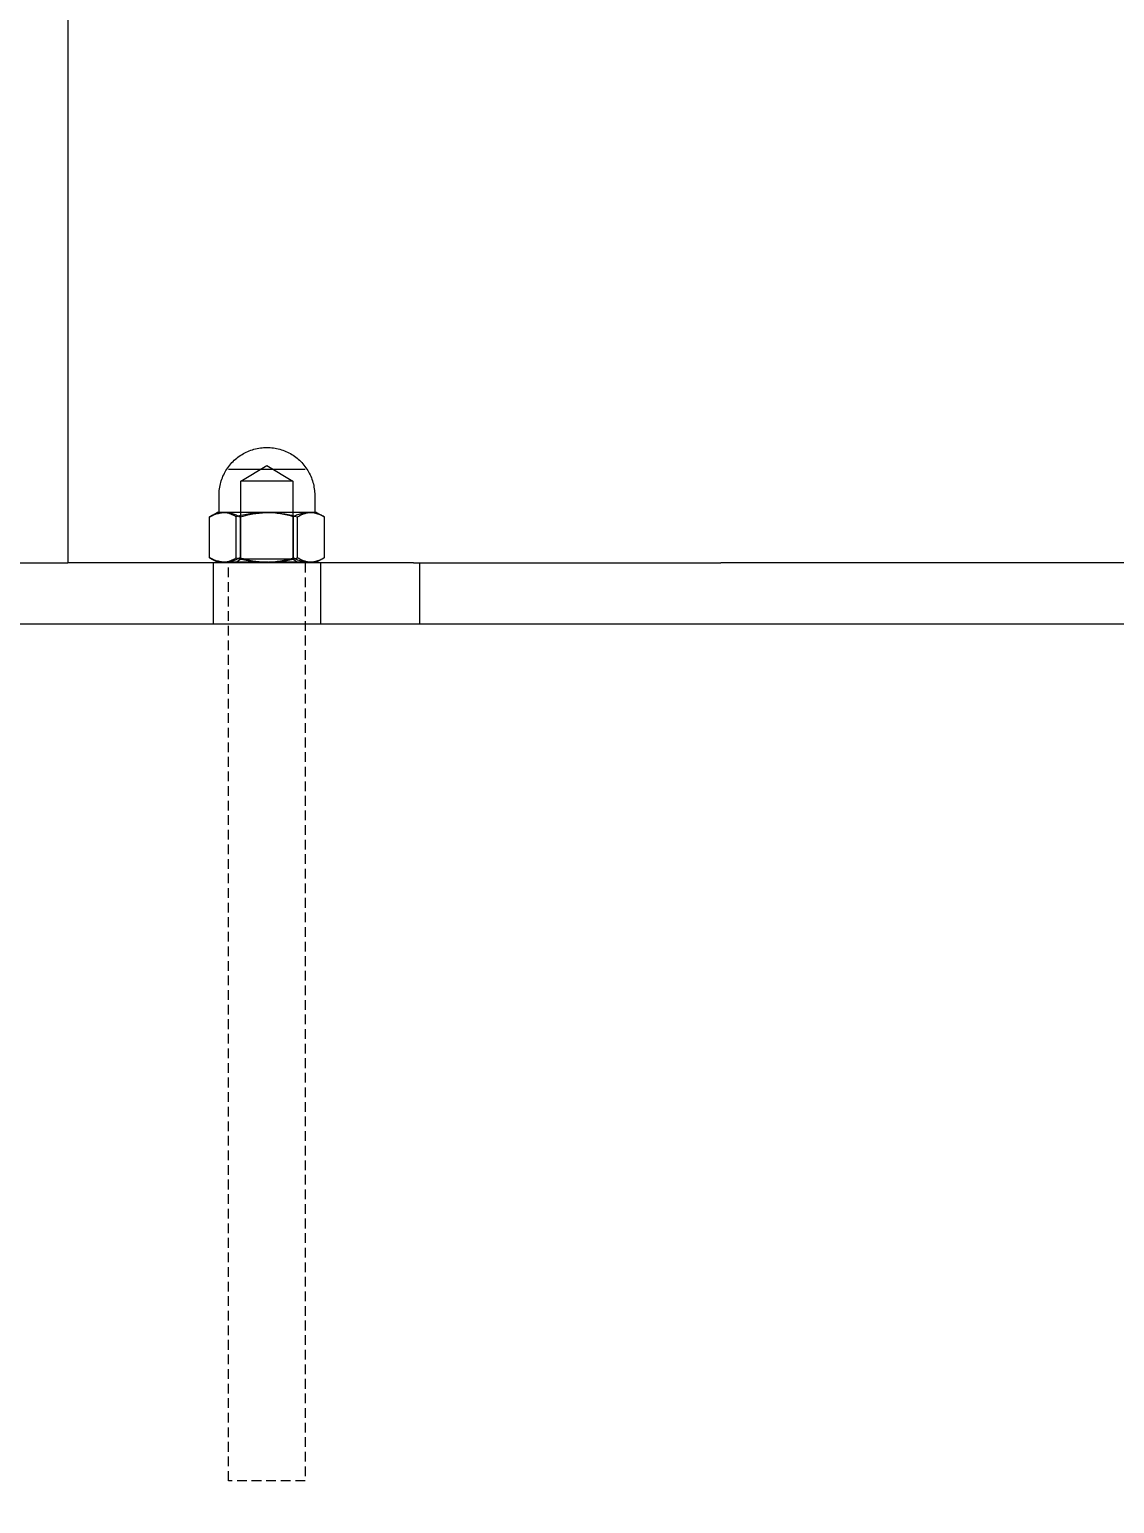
# Model space of a CAD drawing. Header units: millimetres. Extents: x -263 to 4879, y -277 to 2995.
# Drawn here: x 827.1 to 968.9, y 1829.4 to 2022.1 of the extents above; entities that cross this region are included whole.
import ezdxf

# ---------------------------------------------------------------- set-up
doc = ezdxf.new("R2010")
doc.units = ezdxf.units.MM
doc.linetypes.add('HIDDEN', pattern=[1.905, 1.27, -0.635])
for name, color, linetype, lineweight in [('ZANO_R', 7, 'Continuous', 0), ('ZANO_R_przerywana', 7, 'HIDDEN', 0), ('ZANO_W', 1, 'Continuous', 0)]:
    doc.layers.add(name, color=color, linetype=linetype, lineweight=lineweight)
doc.styles.add('Arial', font='arial.ttf')
doc.styles.get("Standard").update_dxf_attribs({"font": 'ARIALUNI.TTF'})
doc.dimstyles.new('pl i ang', dxfattribs={"dimtxt": 50, "dimasz": 50, "dimexe": 1.25, "dimexo": 0.625, "dimgap": 10, "dimtad": 1, "dimtoh": 1, "dimtxsty": 'Standard', "dimcen": 2.5, "dimclrd": 1, "dimclre": 1, "dimclrt": 1, "dimadec": 0, "dimazin": 0, "dimtfac": 1, "dimtmove": 0, "dimatfit": 3, "dimfxl": 1, "dimarcsym": 1})

# ---------------------------------------------------------------- blocks, each defined once
blk = doc.blocks.new('*D456')
at = {"layer": 'ZANO_W', "color": 1, "lineweight": -2}
for p, q in [((552.11, 1942.38), (552.11, 1725.7)), ((1104.45, 1942.38), (1104.45, 1725.7)), ((592.11, 1735.7), (1064.45, 1735.7))]:
    blk.add_line(p, q, dxfattribs=at)
at = {"layer": 'ZANO_W', "color": 1}
for points in [[(592.11, 1742.37), (592.11, 1729.03), (552.11, 1735.7)], [(1064.45, 1729.03), (1064.45, 1742.37), (1104.45, 1735.7)]]:
    blk.add_solid(points, dxfattribs=at)
at = {"layer": 'ZANO_W', "color": 1, "insert": (828.28, 1766.12), "char_height": 40, "attachment_point": 5, "style": 'Arial'}
blk.add_mtext('552', dxfattribs=at)

msp = doc.modelspace()

# ---------------------------------------------------------------- linework, layer by layer
at = {"layer": 'ZANO_R'}
for p, q in [((832.13, 2506.76), (832.13, 1952.38)), ((856.04, 1967.09), (856.24, 1967.16)), ((856.24, 1967.16), (856.45, 1967.22)), ((856.45, 1967.22), (856.66, 1967.28)), ((856.66, 1967.28), (856.86, 1967.32)), ((856.86, 1967.32), (857.07, 1967.36)), ((857.07, 1967.36), (857.28, 1967.4)), ((857.28, 1967.4), (857.5, 1967.42)), ((857.5, 1967.42), (857.71, 1967.44)), ((857.71, 1967.44), (857.92, 1967.45)), ((857.92, 1967.45), (858.13, 1967.45)), ((858.13, 1967.45), (858.35, 1967.45)), ((858.35, 1967.45), (858.56, 1967.44)), ((858.56, 1967.44), (858.77, 1967.42)), ((858.77, 1967.42), (858.99, 1967.4)), ((858.99, 1967.4), (859.2, 1967.36)), ((859.2, 1967.36), (859.41, 1967.32)), ((859.41, 1967.32), (859.61, 1967.28)), ((859.61, 1967.28), (859.82, 1967.22)), ((859.82, 1967.22), (860.03, 1967.16)), ((860.03, 1967.16), (860.23, 1967.09)), ((853.29, 1965.15), (853.42, 1965.31)), ((853.42, 1965.31), (853.57, 1965.47)), ((853.57, 1965.47), (853.72, 1965.62)), ((853.72, 1965.62), (853.87, 1965.77)), ((853.87, 1965.77), (854.03, 1965.92)), ((854.03, 1965.92), (854.19, 1966.05)), ((854.19, 1966.05), (854.36, 1966.18)), ((854.36, 1966.18), (854.53, 1966.31)), ((854.53, 1966.31), (854.71, 1966.43)), ((854.71, 1966.43), (854.89, 1966.55)), ((854.89, 1966.55), (855.07, 1966.65)), ((855.07, 1966.65), (855.26, 1966.75)), ((855.26, 1966.75), (855.45, 1966.85)), ((855.45, 1966.85), (855.64, 1966.94)), ((855.64, 1966.94), (855.84, 1967.02)), ((855.84, 1967.02), (856.04, 1967.09)), ((860.23, 1967.09), (860.43, 1967.02)), ((860.43, 1967.02), (860.62, 1966.94)), ((860.62, 1966.94), (860.82, 1966.85)), ((860.82, 1966.85), (861.01, 1966.75)), ((861.01, 1966.75), (861.2, 1966.65)), ((861.2, 1966.65), (861.38, 1966.55)), ((861.38, 1966.55), (861.56, 1966.43)), ((861.56, 1966.43), (861.74, 1966.31)), ((861.74, 1966.31), (861.91, 1966.18)), ((861.91, 1966.18), (862.08, 1966.05)), ((862.08, 1966.05), (862.24, 1965.92)), ((862.24, 1965.92), (862.4, 1965.77)), ((862.4, 1965.77), (862.55, 1965.62)), ((862.55, 1965.62), (862.7, 1965.47)), ((862.7, 1965.47), (862.85, 1965.31)), ((862.85, 1965.31), (862.98, 1965.15)), ((852.18, 1963.1), (852.25, 1963.3)), ((852.25, 1963.3), (852.32, 1963.5)), ((852.32, 1963.5), (852.4, 1963.69)), ((852.4, 1963.69), (852.49, 1963.89)), ((852.49, 1963.89), (852.59, 1964.08)), ((852.59, 1964.08), (852.69, 1964.27)), ((852.69, 1964.27), (852.79, 1964.45)), ((852.79, 1964.45), (852.91, 1964.63)), ((852.91, 1964.63), (853.03, 1964.81)), ((853.03, 1964.81), (853.15, 1964.98)), ((853.14, 1964.63), (853.13, 1964.63)), ((853.13, 1964.63), (853.13, 1964.63)), ((853.13, 1964.63), (863.13, 1964.63)), ((853.15, 1964.98), (853.29, 1965.15)), ((854.74, 1963.06), (858.13, 1965.1)), ((858.13, 1965.1), (861.53, 1963.06)), ((862.98, 1965.15), (863.11, 1964.98)), ((863.11, 1964.98), (863.24, 1964.81)), ((863.24, 1964.81), (863.36, 1964.63)), ((863.36, 1964.63), (863.47, 1964.45)), ((863.47, 1964.45), (863.58, 1964.27)), ((863.58, 1964.27), (863.68, 1964.08)), ((863.68, 1964.08), (863.78, 1963.89)), ((863.78, 1963.89), (863.87, 1963.69)), ((863.87, 1963.69), (863.95, 1963.5)), ((863.95, 1963.5), (864.02, 1963.3)), ((864.02, 1963.3), (864.09, 1963.1)), ((851.88, 1961.2), (851.89, 1961.42)), ((851.89, 1961.42), (851.9, 1961.63)), ((851.9, 1961.63), (851.92, 1961.84)), ((851.92, 1961.84), (851.94, 1962.06)), ((851.94, 1962.06), (851.98, 1962.27)), ((851.98, 1962.27), (852.02, 1962.48)), ((852.02, 1962.48), (852.06, 1962.68)), ((852.06, 1962.68), (852.12, 1962.89)), ((852.12, 1962.89), (852.18, 1963.1)), ((854.73, 1963.05), (854.73, 1963.05)), ((854.73, 1952.9), (854.73, 1963.05)), ((858.27, 1963.05), (854.73, 1963.05)), ((861.53, 1963.05), (858.27, 1963.05)), ((861.53, 1963.05), (861.53, 1952.9)), ((864.09, 1963.1), (864.15, 1962.89)), ((864.15, 1962.89), (864.21, 1962.68)), ((864.21, 1962.68), (864.25, 1962.48)), ((864.25, 1962.48), (864.29, 1962.27)), ((864.29, 1962.27), (864.33, 1962.06)), ((864.33, 1962.06), (864.35, 1961.84)), ((864.35, 1961.84), (864.37, 1961.63)), ((864.37, 1961.63), (864.38, 1961.42)), ((864.38, 1961.42), (864.38, 1961.2)), ((851.88, 1959.07), (851.88, 1961.2)), ((864.38, 1961.2), (864.38, 1959.07)), ((850.79, 1958.47), (850.64, 1958.37)), ((850.64, 1958.37), (850.76, 1958.44)), ((850.64, 1953.04), (850.64, 1958.37)), ((850.76, 1958.44), (850.88, 1958.51)), ((850.79, 1958.47), (851.63, 1958.95)), ((850.94, 1958.56), (850.85, 1958.5)), ((850.88, 1958.51), (851.01, 1958.57)), ((851.04, 1958.61), (850.94, 1958.56)), ((851.01, 1958.57), (851.14, 1958.63)), ((851.14, 1958.66), (851.04, 1958.61)), ((851.24, 1958.7), (851.14, 1958.66)), ((851.14, 1958.63), (851.27, 1958.68)), ((851.34, 1958.74), (851.24, 1958.7)), ((851.27, 1958.68), (851.4, 1958.73)), ((851.44, 1958.78), (851.34, 1958.74)), ((851.4, 1958.73), (851.53, 1958.77)), ((851.55, 1958.81), (851.44, 1958.78)), ((851.53, 1958.77), (851.67, 1958.81)), ((851.65, 1958.85), (851.55, 1958.81)), ((852.58, 1958.95), (851.63, 1958.95)), ((851.76, 1958.87), (851.65, 1958.85)), ((851.67, 1958.81), (851.8, 1958.84)), ((851.86, 1958.9), (851.76, 1958.87)), ((851.78, 1958.96), (851.78, 1958.96)), ((851.78, 1958.96), (851.79, 1958.96)), ((851.79, 1958.96), (851.79, 1958.96)), ((851.79, 1958.96), (851.79, 1958.96)), ((851.79, 1958.96), (851.8, 1958.96)), ((851.8, 1958.96), (851.8, 1958.96)), ((851.8, 1958.96), (851.8, 1958.96)), ((851.8, 1958.96), (851.81, 1958.96)), ((851.8, 1958.84), (851.94, 1958.87)), ((851.81, 1958.96), (851.81, 1958.97)), ((851.81, 1958.97), (851.82, 1958.97)), ((851.82, 1958.97), (851.82, 1958.97)), ((851.82, 1958.97), (851.82, 1958.97)), ((851.82, 1958.97), (851.83, 1958.97)), ((851.83, 1958.97), (851.83, 1958.98)), ((851.83, 1958.98), (851.84, 1958.98)), ((851.83, 1958.97), (851.83, 1958.97)), ((851.84, 1958.98), (851.85, 1958.99)), ((851.84, 1958.98), (851.84, 1958.98)), ((851.84, 1958.98), (851.84, 1958.98)), ((851.85, 1958.99), (851.86, 1959)), ((851.85, 1958.99), (851.85, 1958.99)), ((851.85, 1958.99), (851.85, 1958.99)), ((851.86, 1959), (851.86, 1959.01)), ((851.86, 1959.01), (851.87, 1959.01)), ((851.86, 1959), (851.86, 1959)), ((851.86, 1959), (851.86, 1959)), ((851.97, 1958.92), (851.86, 1958.9)), ((851.87, 1959.02), (851.88, 1959.03)), ((851.87, 1959.01), (851.87, 1959.02)), ((851.87, 1959.02), (851.87, 1959.02)), ((851.87, 1959.02), (851.87, 1959.02)), ((851.87, 1959.01), (851.87, 1959.01)), ((851.88, 1959.06), (851.88, 1959.07)), ((851.88, 1959.07), (851.88, 1959.07)), ((851.88, 1959.07), (851.88, 1959.07)), ((851.88, 1959.05), (851.88, 1959.06)), ((851.88, 1959.06), (851.88, 1959.06)), ((851.88, 1959.04), (851.88, 1959.05)), ((851.88, 1959.05), (851.88, 1959.05)), ((851.88, 1959.05), (851.88, 1959.05)), ((851.88, 1959.03), (851.88, 1959.04)), ((851.88, 1959.04), (851.88, 1959.04)), ((851.88, 1959.03), (851.88, 1959.03)), ((851.88, 1959.03), (851.88, 1959.03)), ((851.94, 1958.87), (852.08, 1958.9)), ((852.08, 1958.93), (851.97, 1958.92)), ((852.19, 1958.94), (852.08, 1958.93)), ((852.08, 1958.9), (852.22, 1958.92)), ((852.3, 1958.95), (852.19, 1958.94)), ((852.22, 1958.92), (852.36, 1958.94)), ((852.36, 1958.94), (852.5, 1958.95)), ((852.49, 1958.95), (852.45, 1958.95)), ((852.5, 1958.95), (852.64, 1958.95)), ((852.63, 1958.94), (852.51, 1958.95)), ((852.74, 1958.92), (852.63, 1958.94)), ((852.64, 1958.95), (852.78, 1958.95)), ((858.25, 1958.95), (852.69, 1958.95)), ((852.85, 1958.9), (852.74, 1958.92)), ((852.78, 1958.95), (852.92, 1958.94)), ((852.97, 1958.88), (852.85, 1958.9)), ((852.92, 1958.94), (853.06, 1958.92)), ((853.08, 1958.85), (852.97, 1958.88)), ((853.06, 1958.92), (853.2, 1958.9)), ((853.19, 1958.82), (853.08, 1958.85)), ((853.3, 1958.78), (853.19, 1958.82)), ((853.2, 1958.9), (853.34, 1958.87)), ((853.41, 1958.75), (853.3, 1958.78)), ((853.34, 1958.87), (853.47, 1958.84)), ((853.52, 1958.7), (853.41, 1958.75)), ((853.47, 1958.84), (853.61, 1958.81)), ((853.62, 1958.66), (853.52, 1958.7)), ((853.61, 1958.81), (853.75, 1958.77)), ((853.73, 1958.61), (853.62, 1958.66)), ((853.83, 1958.55), (853.73, 1958.61)), ((853.75, 1958.77), (853.88, 1958.73)), ((853.93, 1958.5), (853.83, 1958.55)), ((853.88, 1958.73), (854.01, 1958.68)), ((854.03, 1958.44), (853.93, 1958.5)), ((854.01, 1958.68), (854.14, 1958.63)), ((854.13, 1958.37), (854.03, 1958.44)), ((854.57, 1958.5), (854.13, 1958.37)), ((854.13, 1953.04), (854.13, 1958.37)), ((854.14, 1958.63), (854.27, 1958.57)), ((854.27, 1958.57), (854.4, 1958.51)), ((854.4, 1958.51), (854.52, 1958.44)), ((854.52, 1958.44), (854.64, 1958.37)), ((855.01, 1958.61), (854.57, 1958.5)), ((854.64, 1958.37), (855.05, 1958.49)), ((854.64, 1958.37), (854.64, 1953.04)), ((855.46, 1958.71), (855.01, 1958.61)), ((855.05, 1958.49), (855.46, 1958.6)), ((855.91, 1958.79), (855.46, 1958.71)), ((855.46, 1958.6), (855.87, 1958.69)), ((855.87, 1958.69), (856.29, 1958.76)), ((856.37, 1958.85), (855.91, 1958.79)), ((856.29, 1958.76), (856.71, 1958.83)), ((856.82, 1958.9), (856.37, 1958.85)), ((856.71, 1958.83), (857.13, 1958.88)), ((857.28, 1958.94), (856.82, 1958.9)), ((857.13, 1958.88), (857.55, 1958.92)), ((857.74, 1958.95), (857.28, 1958.94)), ((857.55, 1958.92), (857.97, 1958.94)), ((857.97, 1958.94), (858.39, 1958.95)), ((858.11, 1958.95), (857.98, 1958.95)), ((858.6, 1958.93), (858.16, 1958.95)), ((858.39, 1958.95), (858.82, 1958.94)), ((863.84, 1958.95), (858.49, 1958.95)), ((859.04, 1958.89), (858.6, 1958.93)), ((858.82, 1958.94), (859.24, 1958.92)), ((859.47, 1958.84), (859.04, 1958.89)), ((859.24, 1958.92), (859.66, 1958.88)), ((859.91, 1958.78), (859.47, 1958.84)), ((859.66, 1958.88), (860.08, 1958.83)), ((860.34, 1958.7), (859.91, 1958.78)), ((860.08, 1958.83), (860.5, 1958.76)), ((860.77, 1958.6), (860.34, 1958.7)), ((860.5, 1958.76), (860.91, 1958.69)), ((861.2, 1958.5), (860.77, 1958.6)), ((860.91, 1958.69), (861.33, 1958.6)), ((861.63, 1958.37), (861.2, 1958.5)), ((861.33, 1958.6), (861.74, 1958.49)), ((861.75, 1958.45), (861.63, 1958.37)), ((861.63, 1953.04), (861.63, 1958.37)), ((861.74, 1958.49), (862.14, 1958.37)), ((861.88, 1958.51), (861.75, 1958.45)), ((862.02, 1958.58), (861.88, 1958.51)), ((862.15, 1958.64), (862.02, 1958.58)), ((862.14, 1958.37), (862.24, 1958.43)), ((862.14, 1953.04), (862.14, 1958.37)), ((862.29, 1958.69), (862.15, 1958.64)), ((862.24, 1958.43), (862.33, 1958.49)), ((862.43, 1958.74), (862.29, 1958.69)), ((862.33, 1958.49), (862.42, 1958.55)), ((862.42, 1958.55), (862.52, 1958.6)), ((862.57, 1958.78), (862.43, 1958.74)), ((862.52, 1958.6), (862.62, 1958.65)), ((862.71, 1958.82), (862.57, 1958.78)), ((862.62, 1958.65), (862.72, 1958.69)), ((862.85, 1958.86), (862.71, 1958.82)), ((862.72, 1958.69), (862.82, 1958.73)), ((862.82, 1958.73), (862.92, 1958.77)), ((862.99, 1958.89), (862.85, 1958.86)), ((862.92, 1958.77), (863.03, 1958.8)), ((863.14, 1958.91), (862.99, 1958.89)), ((863.03, 1958.8), (863.13, 1958.84)), ((863.13, 1958.84), (863.24, 1958.86)), ((863.28, 1958.93), (863.14, 1958.91)), ((863.24, 1958.86), (863.35, 1958.89)), ((863.43, 1958.95), (863.28, 1958.93)), ((863.35, 1958.89), (863.45, 1958.91)), ((863.58, 1958.95), (863.43, 1958.95)), ((863.45, 1958.91), (863.56, 1958.93)), ((863.56, 1958.93), (863.67, 1958.94)), ((863.67, 1958.94), (863.78, 1958.95)), ((863.76, 1958.95), (863.69, 1958.95)), ((863.93, 1958.94), (863.78, 1958.95)), ((863.78, 1958.95), (863.89, 1958.95)), ((863.89, 1958.95), (864, 1958.95)), ((864.46, 1958.95), (863.93, 1958.95)), ((864.08, 1958.92), (863.93, 1958.94)), ((864, 1958.95), (864.11, 1958.94)), ((864.23, 1958.89), (864.08, 1958.92)), ((864.11, 1958.94), (864.22, 1958.93)), ((864.22, 1958.93), (864.32, 1958.91)), ((864.37, 1958.86), (864.23, 1958.89)), ((864.32, 1958.91), (864.43, 1958.89)), ((864.52, 1958.83), (864.37, 1958.86)), ((864.38, 1959.07), (864.38, 1959.07)), ((864.38, 1959.07), (864.39, 1959.07)), ((864.39, 1959.07), (864.39, 1959.06)), ((864.39, 1959.06), (864.39, 1959.06)), ((864.39, 1959.06), (864.39, 1959.05)), ((864.39, 1959.05), (864.39, 1959.05)), ((864.39, 1959.05), (864.39, 1959.05)), ((864.39, 1959.05), (864.39, 1959.04)), ((864.39, 1959.04), (864.39, 1959.04)), ((864.39, 1959.04), (864.39, 1959.03)), ((864.39, 1959.03), (864.39, 1959.03)), ((864.39, 1959.03), (864.39, 1959.03)), ((864.39, 1959.03), (864.4, 1959.02)), ((864.4, 1959.02), (864.4, 1959.02)), ((864.4, 1959.02), (864.4, 1959.02)), ((864.4, 1959.02), (864.4, 1959.01)), ((864.4, 1959.01), (864.4, 1959.01)), ((864.4, 1959.01), (864.41, 1959.01)), ((864.41, 1959.01), (864.41, 1959)), ((864.41, 1959), (864.41, 1959)), ((864.41, 1959), (864.41, 1959)), ((864.41, 1959), (864.42, 1958.99)), ((864.42, 1958.99), (864.42, 1958.99)), ((864.42, 1958.99), (864.42, 1958.99)), ((864.42, 1958.99), (864.43, 1958.98)), ((864.43, 1958.98), (864.43, 1958.98)), ((864.43, 1958.98), (864.43, 1958.98)), ((864.43, 1958.98), (864.44, 1958.98)), ((864.43, 1958.89), (864.54, 1958.86)), ((864.44, 1958.98), (864.44, 1958.97)), ((864.44, 1958.97), (864.44, 1958.97)), ((864.44, 1958.97), (864.45, 1958.97)), ((864.45, 1958.97), (864.45, 1958.97)), ((864.45, 1958.97), (864.45, 1958.97)), ((864.45, 1958.97), (864.46, 1958.97)), ((864.46, 1958.97), (864.46, 1958.96)), ((864.46, 1958.96), (864.46, 1958.96)), ((864.46, 1958.96), (864.47, 1958.96)), ((864.59, 1958.95), (864.46, 1958.95)), ((864.47, 1958.96), (864.47, 1958.96)), ((864.47, 1958.96), (864.48, 1958.96)), ((864.48, 1958.96), (864.48, 1958.96)), ((864.48, 1958.96), (864.48, 1958.96)), ((864.48, 1958.96), (864.49, 1958.96)), ((864.49, 1958.96), (864.49, 1958.96)), ((864.67, 1958.79), (864.52, 1958.83)), ((864.54, 1958.86), (864.65, 1958.84)), ((864.63, 1958.95), (864.59, 1958.95)), ((864.63, 1958.95), (865.42, 1958.5)), ((864.63, 1958.95), (864.63, 1958.95)), ((864.63, 1958.95), (864.63, 1958.95)), ((864.63, 1958.95), (864.63, 1958.95)), ((864.63, 1958.95), (864.63, 1958.95)), ((864.63, 1958.95), (864.63, 1958.95)), ((864.63, 1958.95), (864.63, 1958.95)), ((864.65, 1958.84), (864.75, 1958.8)), ((864.81, 1958.75), (864.67, 1958.79)), ((864.75, 1958.8), (864.85, 1958.77)), ((864.95, 1958.7), (864.81, 1958.75)), ((864.85, 1958.77), (864.96, 1958.73)), ((865.09, 1958.64), (864.95, 1958.7)), ((864.96, 1958.73), (865.06, 1958.69)), ((865.06, 1958.69), (865.16, 1958.65)), ((865.23, 1958.58), (865.09, 1958.64)), ((865.16, 1958.65), (865.26, 1958.6)), ((865.37, 1958.52), (865.23, 1958.58)), ((865.26, 1958.6), (865.35, 1958.55)), ((865.35, 1958.55), (865.45, 1958.49)), ((865.5, 1958.45), (865.37, 1958.52)), ((865.45, 1958.49), (865.54, 1958.43)), ((865.63, 1958.37), (865.5, 1958.45)), ((865.54, 1958.43), (865.63, 1958.37)), ((865.63, 1958.37), (865.63, 1953.04)), ((824.13, 1952.38), (832.13, 1952.38)), ((873.13, 1952.38), (832.13, 1952.38)), ((850.64, 1953.04), (850.79, 1952.94)), ((850.76, 1952.97), (850.64, 1953.04)), ((850.88, 1952.9), (850.76, 1952.97)), ((851.63, 1952.45), (850.79, 1952.94)), ((850.85, 1952.91), (850.94, 1952.86)), ((851.01, 1952.84), (850.88, 1952.9)), ((850.94, 1952.86), (851.03, 1952.81)), ((851.14, 1952.78), (851.01, 1952.84)), ((851.03, 1952.81), (851.13, 1952.76)), ((851.13, 1952.76), (851.22, 1952.72)), ((851.13, 1952.38), (851.13, 1944.38)), ((851.27, 1952.73), (851.14, 1952.78)), ((851.22, 1952.72), (851.32, 1952.68)), ((851.4, 1952.68), (851.27, 1952.73)), ((851.32, 1952.68), (851.42, 1952.64)), ((851.53, 1952.64), (851.4, 1952.68)), ((851.42, 1952.64), (851.51, 1952.6)), ((851.51, 1952.6), (851.61, 1952.57)), ((851.67, 1952.6), (851.53, 1952.64)), ((851.61, 1952.57), (851.72, 1952.55)), ((852.58, 1952.45), (851.63, 1952.45)), ((851.8, 1952.57), (851.67, 1952.6)), ((851.72, 1952.55), (851.82, 1952.52)), ((851.94, 1952.54), (851.8, 1952.57)), ((851.82, 1952.52), (851.92, 1952.5)), ((851.92, 1952.5), (852.02, 1952.49)), ((852.08, 1952.51), (851.94, 1952.54)), ((852.02, 1952.49), (852.13, 1952.47)), ((852.22, 1952.49), (852.08, 1952.51)), ((852.13, 1952.47), (852.23, 1952.46)), ((852.36, 1952.47), (852.22, 1952.49)), ((852.23, 1952.46), (852.34, 1952.46)), ((852.5, 1952.46), (852.36, 1952.47)), ((852.38, 1952.45), (852.49, 1952.46)), ((852.64, 1952.45), (852.5, 1952.46)), ((852.51, 1952.46), (852.63, 1952.47)), ((852.63, 1952.47), (852.74, 1952.49)), ((852.78, 1952.46), (852.64, 1952.45)), ((854.63, 1952.45), (852.69, 1952.45)), ((852.74, 1952.49), (852.85, 1952.51)), ((852.92, 1952.47), (852.78, 1952.46)), ((852.85, 1952.51), (852.97, 1952.53)), ((853.06, 1952.49), (852.92, 1952.47)), ((852.97, 1952.53), (853.08, 1952.56)), ((853.2, 1952.51), (853.06, 1952.49)), ((853.08, 1952.56), (853.19, 1952.59)), ((853.19, 1952.59), (853.3, 1952.63)), ((853.34, 1952.54), (853.2, 1952.51)), ((853.3, 1952.63), (853.41, 1952.66)), ((853.47, 1952.57), (853.34, 1952.54)), ((853.41, 1952.66), (853.52, 1952.71)), ((853.61, 1952.6), (853.47, 1952.57)), ((853.52, 1952.71), (853.62, 1952.75)), ((853.75, 1952.64), (853.61, 1952.6)), ((853.62, 1952.75), (853.73, 1952.8)), ((853.73, 1952.8), (853.83, 1952.86)), ((853.88, 1952.68), (853.75, 1952.64)), ((853.83, 1952.86), (853.93, 1952.91)), ((854.01, 1952.73), (853.88, 1952.68)), ((853.93, 1952.91), (854.03, 1952.97)), ((854.14, 1952.78), (854.01, 1952.73)), ((854.03, 1952.97), (854.13, 1953.04)), ((854.13, 1953.04), (854.56, 1952.91)), ((854.13, 1952.45), (854.13, 1952.48)), ((854.14, 1952.48), (854.73, 1952.9)), ((854.27, 1952.84), (854.14, 1952.78)), ((854.14, 1952.48), (858.29, 1952.48)), ((854.4, 1952.9), (854.27, 1952.84)), ((854.52, 1952.97), (854.4, 1952.9)), ((854.64, 1953.04), (854.52, 1952.97)), ((854.56, 1952.91), (855, 1952.8)), ((854.88, 1952.45), (854.63, 1952.45)), ((854.64, 1953.04), (855.05, 1952.92)), ((854.73, 1952.9), (855.13, 1952.9)), ((858.29, 1952.45), (854.88, 1952.45)), ((855, 1952.8), (855.45, 1952.71)), ((855.05, 1952.92), (855.46, 1952.81)), ((855.14, 1952.9), (858.27, 1952.9)), ((855.45, 1952.71), (855.9, 1952.63)), ((855.46, 1952.81), (855.87, 1952.72)), ((855.87, 1952.72), (856.29, 1952.65)), ((855.9, 1952.63), (856.35, 1952.56)), ((856.29, 1952.65), (856.71, 1952.58)), ((856.35, 1952.56), (856.8, 1952.51)), ((856.71, 1952.58), (857.13, 1952.53)), ((856.8, 1952.51), (857.25, 1952.48)), ((857.13, 1952.53), (857.55, 1952.49)), ((857.25, 1952.48), (857.71, 1952.46)), ((857.55, 1952.49), (857.97, 1952.47)), ((857.97, 1952.47), (858.39, 1952.45)), ((857.98, 1952.46), (858.11, 1952.46)), ((858.16, 1952.46), (858.6, 1952.48)), ((858.27, 1952.9), (861.53, 1952.9)), ((858.29, 1952.48), (862.13, 1952.48)), ((858.39, 1952.45), (858.82, 1952.47)), ((863.78, 1952.45), (858.39, 1952.45)), ((858.6, 1952.48), (859.04, 1952.52)), ((858.82, 1952.47), (859.24, 1952.49)), ((859.04, 1952.52), (859.47, 1952.57)), ((859.24, 1952.49), (859.66, 1952.53)), ((859.47, 1952.57), (859.91, 1952.63)), ((859.66, 1952.53), (860.08, 1952.58)), ((859.91, 1952.63), (860.34, 1952.71)), ((860.08, 1952.58), (860.5, 1952.65)), ((860.34, 1952.71), (860.77, 1952.81)), ((860.5, 1952.65), (860.91, 1952.72)), ((860.77, 1952.81), (861.2, 1952.91)), ((860.91, 1952.72), (861.33, 1952.81)), ((861.2, 1952.91), (861.63, 1953.04)), ((861.33, 1952.81), (861.74, 1952.92)), ((861.53, 1952.9), (862.13, 1952.48)), ((861.63, 1953.04), (861.75, 1952.96)), ((861.74, 1952.92), (862.14, 1953.04)), ((861.75, 1952.96), (861.88, 1952.9)), ((861.88, 1952.9), (862.02, 1952.83)), ((862.02, 1952.83), (862.15, 1952.77)), ((862.13, 1952.48), (862.13, 1952.45)), ((862.24, 1952.97), (862.14, 1953.04)), ((862.15, 1952.77), (862.29, 1952.72)), ((862.33, 1952.92), (862.24, 1952.97)), ((862.29, 1952.72), (862.43, 1952.67)), ((862.42, 1952.86), (862.33, 1952.92)), ((862.52, 1952.81), (862.42, 1952.86)), ((862.43, 1952.67), (862.57, 1952.63)), ((862.62, 1952.76), (862.52, 1952.81)), ((862.57, 1952.63), (862.71, 1952.59)), ((862.72, 1952.72), (862.62, 1952.76)), ((862.71, 1952.59), (862.85, 1952.55)), ((862.82, 1952.68), (862.72, 1952.72)), ((862.92, 1952.64), (862.82, 1952.68)), ((862.85, 1952.55), (862.99, 1952.52)), ((863.03, 1952.6), (862.92, 1952.64)), ((862.99, 1952.52), (863.14, 1952.5)), ((863.13, 1952.57), (863.03, 1952.6)), ((863.24, 1952.55), (863.13, 1952.57)), ((863.14, 1952.5), (863.28, 1952.48)), ((863.35, 1952.52), (863.24, 1952.55)), ((863.28, 1952.48), (863.43, 1952.46)), ((863.45, 1952.5), (863.35, 1952.52)), ((863.43, 1952.46), (863.58, 1952.46)), ((863.56, 1952.48), (863.45, 1952.5)), ((863.67, 1952.47), (863.56, 1952.48)), ((863.78, 1952.46), (863.67, 1952.47)), ((863.69, 1952.46), (863.76, 1952.46)), ((863.78, 1952.46), (863.93, 1952.47)), ((863.89, 1952.45), (863.78, 1952.46)), ((864.2, 1952.45), (863.78, 1952.45)), ((863.93, 1952.47), (864.08, 1952.49)), ((864.05, 1952.46), (863.93, 1952.46)), ((864.16, 1952.48), (864.05, 1952.46)), ((864.08, 1952.49), (864.23, 1952.52)), ((864.27, 1952.49), (864.16, 1952.48)), ((864.53, 1952.45), (864.2, 1952.45)), ((864.23, 1952.52), (864.37, 1952.55)), ((864.38, 1952.51), (864.27, 1952.49)), ((864.37, 1952.55), (864.52, 1952.58)), ((864.5, 1952.54), (864.38, 1952.51)), ((864.61, 1952.56), (864.5, 1952.54)), ((864.52, 1952.58), (864.67, 1952.62)), ((864.61, 1952.45), (864.53, 1952.45)), ((864.72, 1952.59), (864.61, 1952.56)), ((864.63, 1952.45), (864.61, 1952.45)), ((865.42, 1952.91), (864.63, 1952.45)), ((864.63, 1952.45), (864.63, 1952.45)), ((864.63, 1952.45), (864.63, 1952.45)), ((864.63, 1952.45), (864.63, 1952.45)), ((864.63, 1952.45), (864.63, 1952.45)), ((864.63, 1952.45), (864.63, 1952.45)), ((864.63, 1952.45), (864.63, 1952.45)), ((864.67, 1952.62), (864.81, 1952.66)), ((864.82, 1952.63), (864.72, 1952.59)), ((864.81, 1952.66), (864.95, 1952.71)), ((864.93, 1952.67), (864.82, 1952.63)), ((865.04, 1952.71), (864.93, 1952.67)), ((864.95, 1952.71), (865.09, 1952.77)), ((865.14, 1952.76), (865.04, 1952.71)), ((865.09, 1952.77), (865.23, 1952.83)), ((865.13, 1952.38), (865.13, 1944.38)), ((865.24, 1952.8), (865.14, 1952.76)), ((865.23, 1952.83), (865.37, 1952.89)), ((865.34, 1952.86), (865.24, 1952.8)), ((865.44, 1952.91), (865.34, 1952.86)), ((865.37, 1952.89), (865.5, 1952.96)), ((865.54, 1952.97), (865.44, 1952.91)), ((865.5, 1952.96), (865.63, 1953.04)), ((865.63, 1953.04), (865.54, 1952.97)), ((877.29, 1952.38), (873.13, 1952.38)), ((877.29, 1952.38), (878.13, 1952.38)), ((878.13, 1952.38), (917.43, 1952.38)), ((878.13, 1952.38), (878.13, 1952.38)), ((878.13, 1952.38), (878.13, 1952.38)), ((878.13, 1944.38), (878.13, 1952.38)), ((1051.64, 1952.38), (917.43, 1952.38)), ((50.29, 1944.38), (3189.17, 1944.38)), ((503.13, 1944.38), (1153.13, 1944.38))]:
    msp.add_line(p, q, dxfattribs=at)
at = {"layer": 'ZANO_R_przerywana'}
for p, q in [((853.13, 1832.38), (853.13, 1952.38)), ((863.13, 1952.38), (863.13, 1832.38)), ((863.13, 1832.38), (853.13, 1832.38))]:
    msp.add_line(p, q, dxfattribs=at)

# ---------------------------------------------------------------- dimensions: what is measured, and where the dimension line sits
at = {"layer": 'ZANO_W'}
dim = msp.add_linear_dim(base=(1104.45, 1735.7), p1=(552.11, 1952.38), p2=(1104.45, 1952.38), dimstyle='pl i ang', override={"dimtxt": 40, "dimasz": 40, "dimexe": 10, "dimexo": 10, "dimtoh": 0, "dimdec": 0, "dimtxsty": 'Arial', "dimtdec": 0, "dimtmove": 1}, dxfattribs=at)
dim.commit()
dim.dimension.update_dxf_attribs({"geometry": '*D456', "text_midpoint": (828.28, 1766.12)})

doc.saveas('drawing.dxf')
